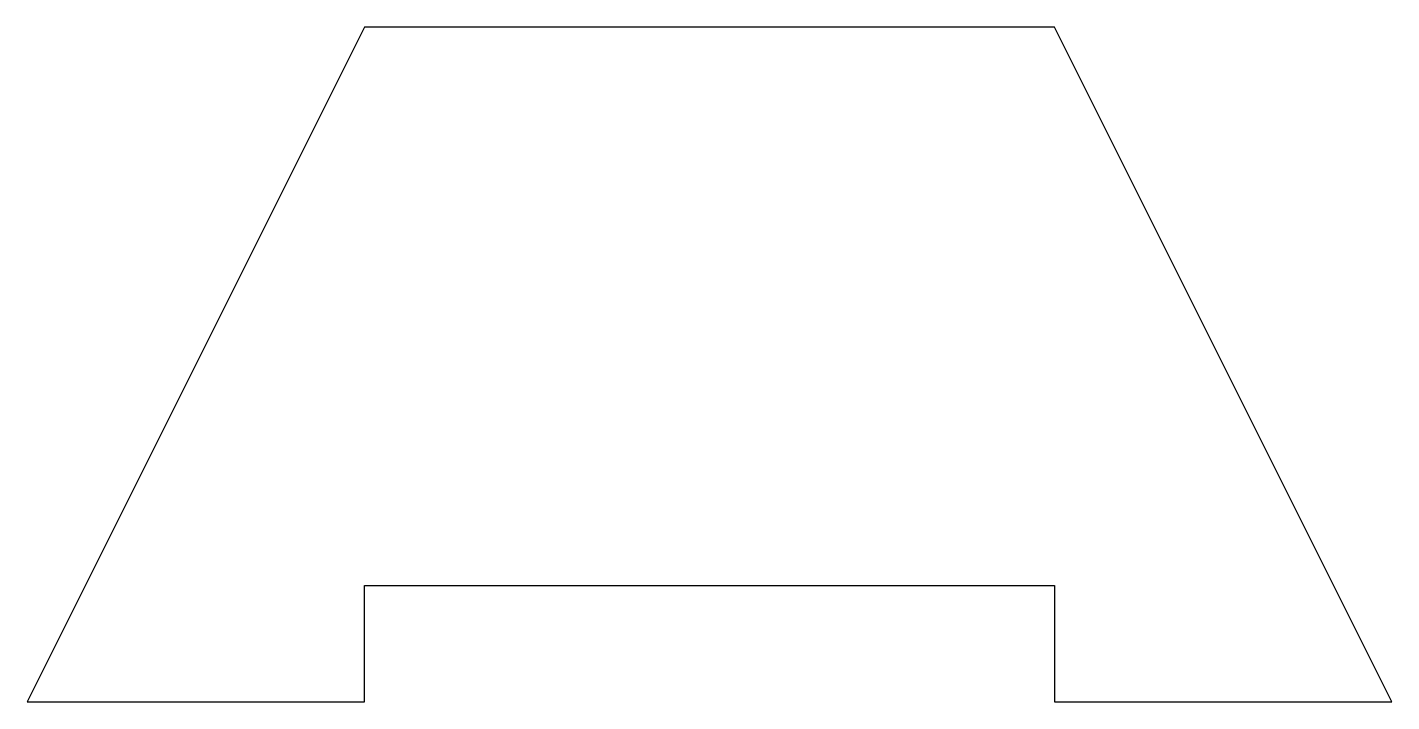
# Model space of a CAD drawing. Header units: millimetres. Extents: x -44.2 to 14.5, y -29 to 0.
import ezdxf

# ---------------------------------------------------------------- set-up
doc = ezdxf.new("R2010")
doc.units = ezdxf.units.MM

msp = doc.modelspace()

# ---------------------------------------------------------------- linework, layer by layer
at = {"color": 7, "linetype": 'Continuous', "lineweight": 25}
for p, q in [((-29.676, 0), (-44.176, -29)), ((0, 0), (-29.676, 0)), ((14.5, -29), (0, 0)), ((-29.676, -29), (-29.676, -24)), ((-29.676, -24), (0, -24)), ((0, -24), (0, -29)), ((-44.176, -29), (-29.676, -29)), ((0, -29), (14.5, -29))]:
    msp.add_line(p, q, dxfattribs=at)

doc.saveas('drawing.dxf')
